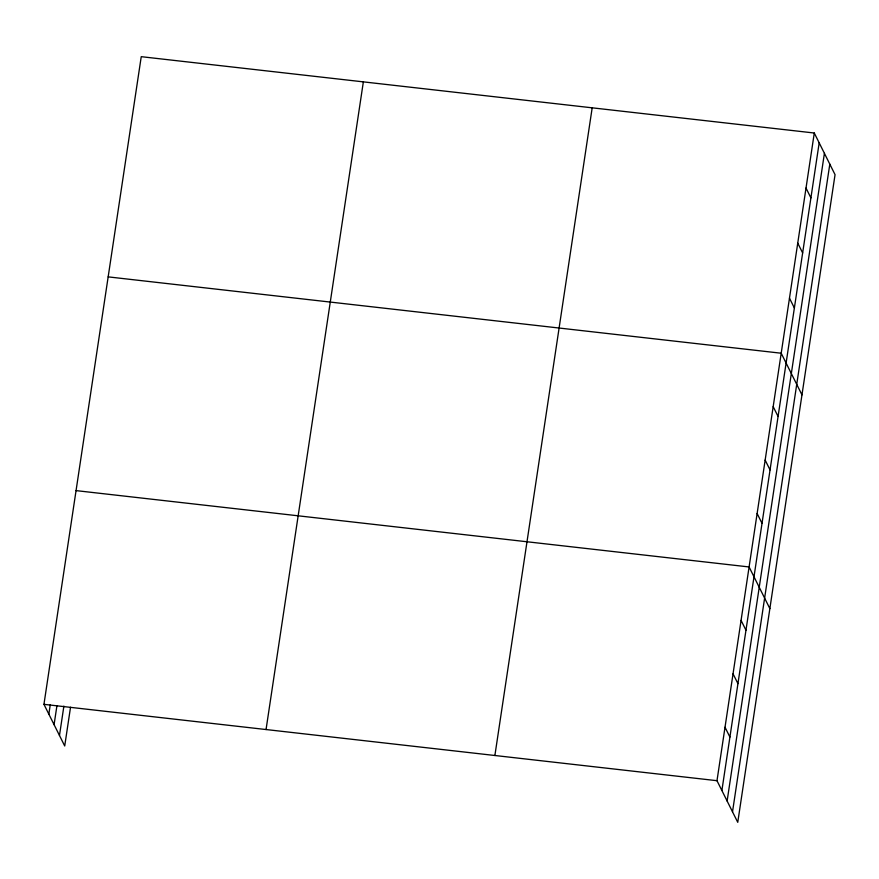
<?xml version="1.0" encoding="UTF-8"?>
<svg xmlns="http://www.w3.org/2000/svg" width="879" height="879" viewBox="0 0 879 879"><rect width="100%" height="100%" fill="white"/><g stroke="black" fill="none" stroke-linecap="round" stroke-linejoin="round"><path stroke-width="1.32" d="M70.529 707.243L64.716 745.985L43.95 704.343L141.244 56.674L814.284 133.015L835.05 174.657L737.756 822.326L716.989 780.695L814.284 133.015M48.839 714.166L50.246 704.815M54.08 724.67L56.893 705.958M59.475 735.481L63.892 706.101M266.051 729.537L363.357 81.868M494.888 755.5L592.182 107.82M721.89 790.507L819.184 142.827M727.12 801.011L824.414 153.331M732.515 811.833L829.809 164.153M108.172 276.874L781.211 353.226L801.967 394.869M76.055 490.614L749.095 566.955L769.861 608.598M43.95 704.343L716.989 780.695M806.021 188.062L810.91 197.885M797.747 243.12L802.648 252.932M789.474 298.168L794.374 307.991M773.179 406.658L778.08 416.47M765.148 460.091L770.048 469.913M757.127 513.523L762.016 523.346M741.074 620.387L745.963 630.21M733.042 673.819L737.942 683.642M725.021 727.263L729.911 737.074"/></g></svg>
